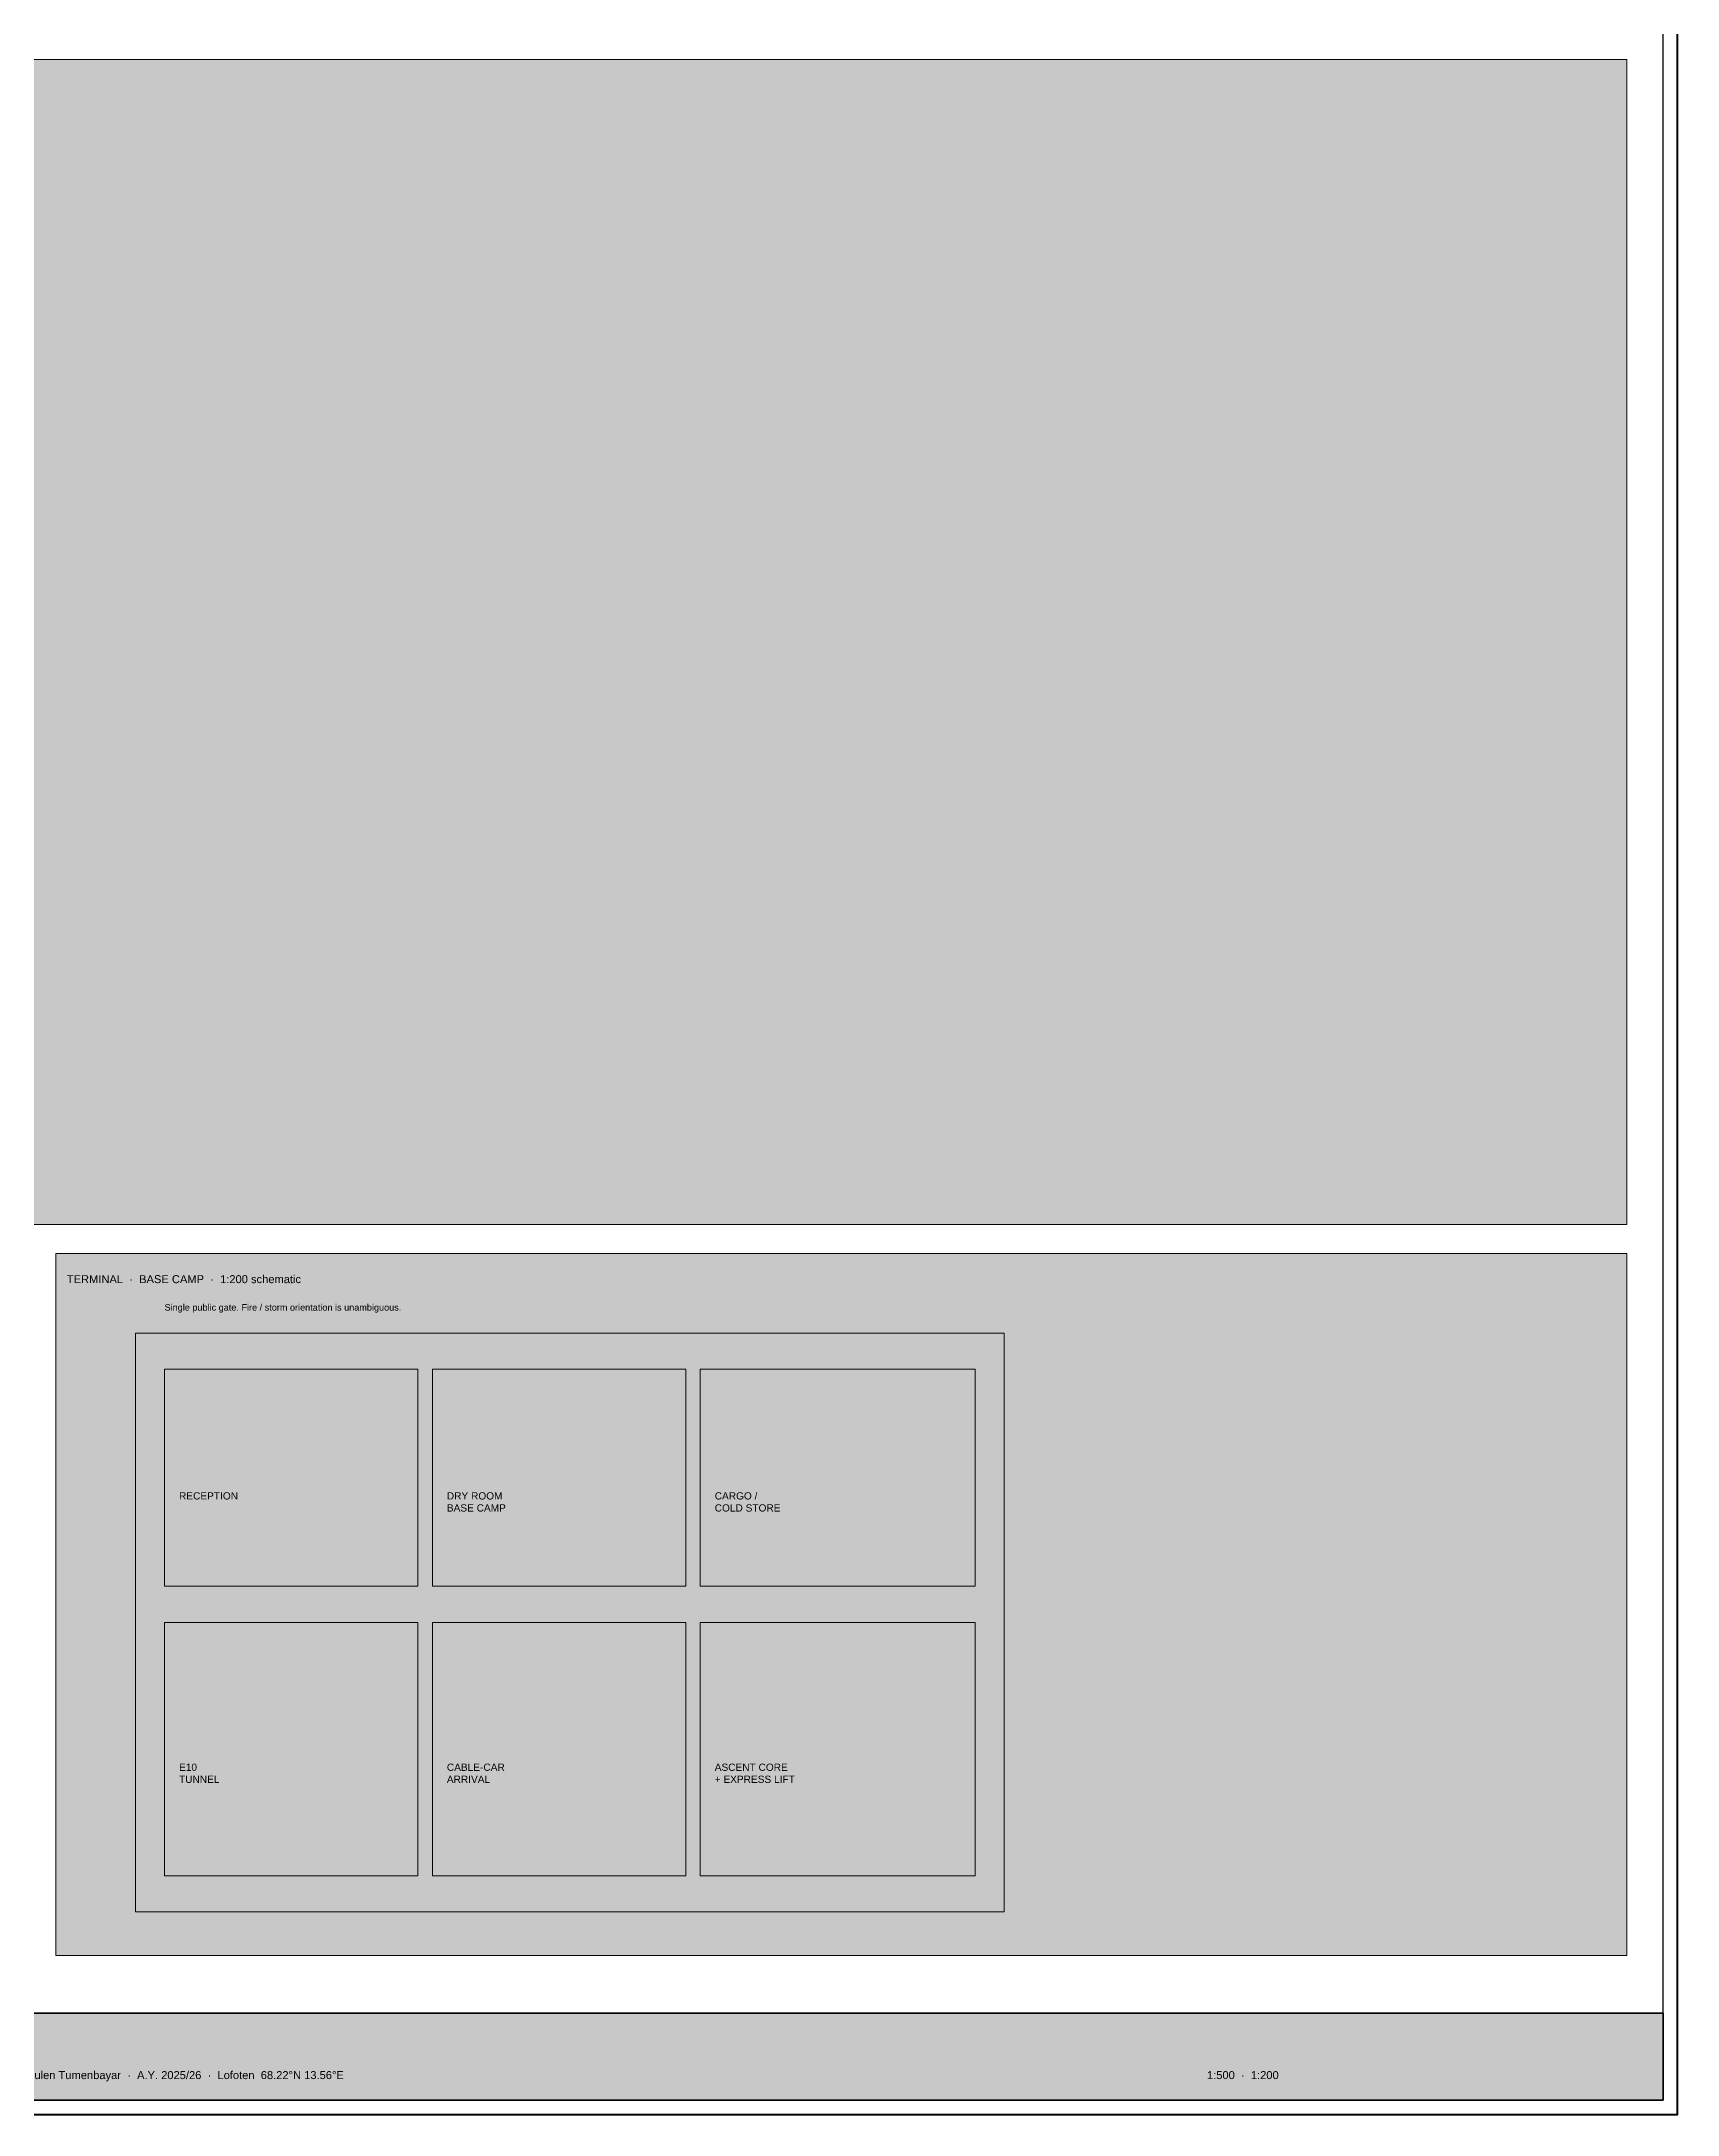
# Model space of a CAD drawing. Header units: millimetres. Extents: x 0 to 4200, y -1100 to 900.
# Drawn here: x 1548 to 2000, y 0 to 573 of the extents above; entities that cross this region are included whole.
import ezdxf

# ---------------------------------------------------------------- set-up
doc = ezdxf.new("R2010")
doc.units = ezdxf.units.MM
for name, color, linetype, lineweight, true_color in [('A-ANNO', 7, 'Continuous', 18, 0x20242a), ('A-HATCH', 7, 'Continuous', 9, 0xb4bac0), ('A-SHEET', 7, 'Continuous', 50, 0x142030), ('A-TITL', 7, 'Continuous', 35, 0x142030)]:
    doc.layers.add(name, color=color, linetype=linetype, lineweight=lineweight, true_color=true_color)
doc.styles.add('ANNO', font='Arial.ttf')
doc.styles.add('TITLE', font='Arial.ttf')

msp = doc.modelspace()

# ---------------------------------------------------------------- hatches: boundary and pattern name
at = {"layer": 'A-HATCH', "true_color": 0xfcfdfe}
h = msp.add_hatch(color=7, dxfattribs=at)
h.dxf.hatch_style = 1
h.paths.add_polyline_path([(1114, 246), (1986, 246), (1986, 568), (1114, 568)])
h = msp.add_hatch(color=7, dxfattribs=at)
h.dxf.hatch_style = 1
h.paths.add_polyline_path([(1552, 44), (1986, 44), (1986, 238), (1552, 238)])
at = {"layer": 'A-HATCH', "true_color": 0xf5f6f7}
h = msp.add_hatch(color=7, dxfattribs=at)
h.dxf.hatch_style = 1
h.paths.add_polyline_path([(1574, 56), (1814, 56), (1814, 216), (1574, 216)])
at = {"layer": 'A-HATCH', "true_color": 0xffffff}
h = msp.add_hatch(color=7, dxfattribs=at)
h.dxf.hatch_style = 1
h.paths.add_polyline_path([(1582, 146), (1652, 146), (1652, 206), (1582, 206)])
h = msp.add_hatch(color=7, dxfattribs=at)
h.dxf.hatch_style = 1
h.paths.add_polyline_path([(1656, 146), (1726, 146), (1726, 206), (1656, 206)])
h = msp.add_hatch(color=7, dxfattribs=at)
h.dxf.hatch_style = 1
h.paths.add_polyline_path([(1730, 146), (1806, 146), (1806, 206), (1730, 206)])
h = msp.add_hatch(color=7, dxfattribs=at)
h.dxf.hatch_style = 1
h.paths.add_polyline_path([(1582, 66), (1652, 66), (1652, 136), (1582, 136)])
h = msp.add_hatch(color=7, dxfattribs=at)
h.dxf.hatch_style = 1
h.paths.add_polyline_path([(1656, 66), (1726, 66), (1726, 136), (1656, 136)])
h = msp.add_hatch(color=7, dxfattribs=at)
h.dxf.hatch_style = 1
h.paths.add_polyline_path([(1730, 66), (1806, 66), (1806, 136), (1730, 136)])
at = {"layer": 'A-HATCH', "true_color": 0x142030}
h = msp.add_hatch(color=7, dxfattribs=at)
h.dxf.hatch_style = 1
h.paths.add_polyline_path([(1104, 4), (1996, 4), (1996, 28), (1104, 28)])

# ---------------------------------------------------------------- linework, layer by layer
at = {"layer": 'A-SHEET', "lineweight": 70, "true_color": 0x142030}
msp.add_lwpolyline([(1100, 0), (2000, 0), (2000, 900), (1100, 900)], close=True, dxfattribs=at)
at = {"layer": 'A-SHEET', "lineweight": 25, "true_color": 0x142030}
msp.add_lwpolyline([(1104, 4), (1996, 4), (1996, 896), (1104, 896)], close=True, dxfattribs=at)
at = {"layer": 'A-SHEET', "lineweight": 13, "true_color": 0xb4bac0}
for points in [[(1114, 246), (1986, 246), (1986, 568), (1114, 568)], [(1552, 44), (1986, 44), (1986, 238), (1552, 238)]]:
    msp.add_lwpolyline(points, close=True, dxfattribs=at)
at = {"layer": 'A-SHEET', "lineweight": 20, "true_color": 0x142030}
msp.add_lwpolyline([(1574, 56), (1814, 56), (1814, 216), (1574, 216)], close=True, dxfattribs=at)
at = {"layer": 'A-SHEET', "lineweight": 18, "true_color": 0x20242a}
for points in [[(1582, 146), (1652, 146), (1652, 206), (1582, 206)], [(1656, 146), (1726, 146), (1726, 206), (1656, 206)], [(1730, 146), (1806, 146), (1806, 206), (1730, 206)], [(1582, 66), (1652, 66), (1652, 136), (1582, 136)], [(1656, 66), (1726, 66), (1726, 136), (1656, 136)], [(1730, 66), (1806, 66), (1806, 136), (1730, 136)]]:
    msp.add_lwpolyline(points, close=True, dxfattribs=at)
at = {"layer": 'A-TITL'}
msp.add_lwpolyline([(1104, 4), (1996, 4), (1996, 28), (1104, 28)], close=True, dxfattribs=at)

# ---------------------------------------------------------------- texts
at = {"layer": 'A-ANNO', "color": 7, "true_color": 0x142030, "attachment_point": 1}
for s, insert, char_height, width, style in [('TERMINAL  ·  BASE CAMP  ·  1:200 schematic', (1555, 232), 2.2, 428, 'TITLE'), ('RECEPTION', (1586, 172), 2, 64, 'ANNO'), ('DRY ROOM\\PBASE CAMP', (1660, 172), 2, 64, 'ANNO'), ('CARGO /\\PCOLD STORE', (1734, 172), 2, 70, 'ANNO'), ('E10\\PTUNNEL', (1586, 97), 2, 64, 'ANNO'), ('CABLE-CAR\\PARRIVAL', (1660, 97), 2, 64, 'ANNO'), ('ASCENT CORE\\P+ EXPRESS LIFT', (1734, 97), 2, 70, 'ANNO')]:
    msp.add_mtext(s, dxfattribs=dict(at, insert=insert, char_height=char_height, width=width, style=style))
at = {"layer": 'A-ANNO', "color": 7, "true_color": 0x5a626c, "insert": (1582, 224), "char_height": 1.8, "width": 230, "attachment_point": 1, "style": 'ANNO'}
msp.add_mtext('Single public gate. Fire / storm orientation is unambiguous.', dxfattribs=at)
at = {"layer": 'A-TITL', "color": 7, "true_color": 0xffffff, "char_height": 2.2, "attachment_point": 1, "style": 'ANNO'}
for s, insert, width in [('Munkhtemuulen Tumenbayar  ·  A.Y. 2025/26  ·  Lofoten  68.22°N 13.56°E', (1530, 12), 360), ('1:500  ·  1:200', (1870, 12), 120)]:
    msp.add_mtext(s, dxfattribs=dict(at, insert=insert, width=width))

doc.saveas('drawing.dxf')
